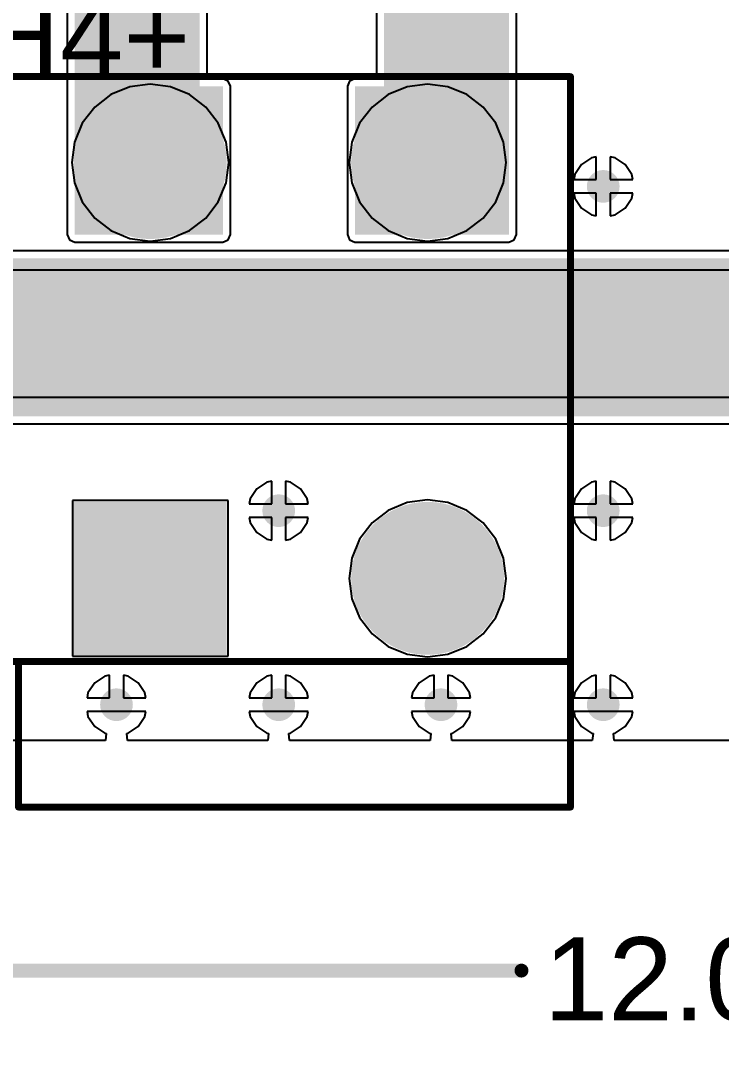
# Model space of a CAD drawing. Header units: millimetres. Extents: x -0.26 to 4.68, y -0.29 to 2.93.
# Drawn here: x 1.587 to 2.092, y -0.286 to 0.453 of the extents above; entities that cross this region are included whole.
import ezdxf

# ---------------------------------------------------------------- set-up
doc = ezdxf.new("R2010")
doc.units = ezdxf.units.MM
doc.header["$MEASUREMENT"] = 0
for name, color, linetype in [('BottomLayer', 5, 'Continuous'), ('BottomSolder', 6, 'Continuous'), ('Mechanical1', 6, 'Continuous'), ('MultiLayer', 9, 'Continuous'), ('PadHoleLayer', 156, 'Continuous'), ('TopLayer', 1, 'Continuous'), ('TopOverlay', 2, 'Continuous'), ('TopSolder', 216, 'Continuous'), ('ViaHoleLayer', 16, 'Continuous')]:
    doc.layers.add(name, color=color, linetype=linetype)
doc.styles.add('Arial', font='arial.ttf', dxfattribs={"height": 0.2})

# ---------------------------------------------------------------- blocks, each defined once
blk = doc.blocks.new('HA0200500000G_9')
at = {"layer": 'BottomLayer'}
h = blk.add_hatch(color=5, dxfattribs=at)
edge = h.paths.add_edge_path()
edge.add_arc((-0.1, 0.15), 0.05118, 0, 360)
h = blk.add_hatch(color=5, dxfattribs=at)
edge = h.paths.add_edge_path()
edge.add_arc((0.1, 0.15), 0.05118, 0, 360)
blk.add_hatch(color=5, dxfattribs=at).paths.add_polyline_path([(-0.15118, -0.09882), (-0.04882, -0.09882), (-0.04882, -0.20118), (-0.15118, -0.20118)])
h = blk.add_hatch(color=5, dxfattribs=at)
edge = h.paths.add_edge_path()
edge.add_arc((0.1, -0.15), 0.05118, 0, 360)
at = {"layer": 'BottomSolder'}
h = blk.add_hatch(color=6, dxfattribs=at)
edge = h.paths.add_edge_path()
edge.add_arc((-0.1, 0.15), 0.05518, 0, 360)
h = blk.add_hatch(color=6, dxfattribs=at)
edge = h.paths.add_edge_path()
edge.add_arc((0.1, 0.15), 0.05518, 0, 360)
blk.add_hatch(color=6, dxfattribs=at).paths.add_polyline_path([(-0.15518, -0.09482), (-0.04482, -0.09482), (-0.04482, -0.20518), (-0.15518, -0.20518)])
h = blk.add_hatch(color=6, dxfattribs=at)
edge = h.paths.add_edge_path()
edge.add_arc((0.1, -0.15), 0.05518, 0, 360)
at = {"layer": 'MultiLayer'}
h = blk.add_hatch(color=9, dxfattribs=at)
edge = h.paths.add_edge_path()
edge.add_arc((-0.1, 0.15), 0.05118, 0, 360)
h = blk.add_hatch(color=9, dxfattribs=at)
edge = h.paths.add_edge_path()
edge.add_arc((0.1, 0.15), 0.05118, 0, 360)
blk.add_hatch(color=9, dxfattribs=at).paths.add_polyline_path([(-0.15118, -0.09882), (-0.04882, -0.09882), (-0.04882, -0.20118), (-0.15118, -0.20118)])
h = blk.add_hatch(color=9, dxfattribs=at)
edge = h.paths.add_edge_path()
edge.add_arc((0.1, -0.15), 0.05118, 0, 360)
at = {"layer": 'PadHoleLayer'}
h = blk.add_hatch(color=156, dxfattribs=at)
edge = h.paths.add_edge_path()
edge.add_arc((-0.1, 0.15), 0.02559, 0, 360)
h = blk.add_hatch(color=156, dxfattribs=at)
edge = h.paths.add_edge_path()
edge.add_arc((0.1, 0.15), 0.02559, 0, 360)
h = blk.add_hatch(color=156, dxfattribs=at)
edge = h.paths.add_edge_path()
edge.add_arc((-0.1, -0.15), 0.02559, 0, 360)
h = blk.add_hatch(color=156, dxfattribs=at)
edge = h.paths.add_edge_path()
edge.add_arc((0.1, -0.15), 0.02559, 0, 360)
at = {"layer": 'TopLayer'}
h = blk.add_hatch(color=1, dxfattribs=at)
edge = h.paths.add_edge_path()
edge.add_arc((-0.1, 0.15), 0.05118, 0, 360)
h = blk.add_hatch(color=1, dxfattribs=at)
edge = h.paths.add_edge_path()
edge.add_arc((0.1, 0.15), 0.05118, 0, 360)
blk.add_hatch(color=1, dxfattribs=at).paths.add_polyline_path([(-0.15118, -0.09882), (-0.04882, -0.09882), (-0.04882, -0.20118), (-0.15118, -0.20118)])
h = blk.add_hatch(color=1, dxfattribs=at)
edge = h.paths.add_edge_path()
edge.add_arc((0.1, -0.15), 0.05118, 0, 360)
at = {"layer": 'TopSolder'}
h = blk.add_hatch(color=216, dxfattribs=at)
edge = h.paths.add_edge_path()
edge.add_arc((-0.1, 0.15), 0.05518, 0, 360)
h = blk.add_hatch(color=216, dxfattribs=at)
edge = h.paths.add_edge_path()
edge.add_arc((0.1, 0.15), 0.05518, 0, 360)
blk.add_hatch(color=216, dxfattribs=at).paths.add_polyline_path([(-0.15518, -0.09482), (-0.04482, -0.09482), (-0.04482, -0.20518), (-0.15518, -0.20518)])
h = blk.add_hatch(color=216, dxfattribs=at)
edge = h.paths.add_edge_path()
edge.add_arc((0.1, -0.15), 0.05518, 0, 360)
at = {"layer": 'TopOverlay', "const_width": 0.005}
for points in [[(-0.301, 0.212), (0.203, 0.212)], [(-0.301, -0.21), (-0.301, 0.212)], [(0.203, -0.315), (0.203, 0.212)], [(-0.301, -0.21), (-0.195, -0.21)], [(-0.195, -0.21), (0.203, -0.21)], [(-0.195, -0.315), (-0.195, -0.21)], [(-0.195, -0.315), (0.203, -0.315)]]:
    blk.add_lwpolyline(points, dxfattribs=at)
at = {"layer": 'TopOverlay', "const_width": 0.0025}
for points in [[(-0.30225, 0.212, 1), (-0.29975, 0.212, 1)], [(-0.30225, 0.212, 1), (-0.29975, 0.212, 1)], [(0.20175, 0.212, 1), (0.20425, 0.212, 1)], [(0.20175, 0.212, 1), (0.20425, 0.212, 1)], [(-0.30225, -0.21, 1), (-0.29975, -0.21, 1)], [(-0.30225, -0.21, 1), (-0.29975, -0.21, 1)], [(-0.19625, -0.21, 1), (-0.19375, -0.21, 1)], [(-0.19625, -0.21, 1), (-0.19375, -0.21, 1)], [(-0.19625, -0.21, 1), (-0.19375, -0.21, 1)], [(0.20175, -0.21, 1), (0.20425, -0.21, 1)], [(-0.19625, -0.315, 1), (-0.19375, -0.315, 1)], [(-0.19625, -0.315, 1), (-0.19375, -0.315, 1)], [(0.20175, -0.315, 1), (0.20425, -0.315, 1)], [(0.20175, -0.315, 1), (0.20425, -0.315, 1)]]:
    blk.add_lwpolyline(points, format="xyb", close=True, dxfattribs=at)

msp = doc.modelspace()

# ---------------------------------------------------------------- hatches: boundary and pattern name
at = {"layer": 'BottomLayer'}
h = msp.add_hatch(color=5, dxfattribs=at)
edge = h.paths.add_edge_path()
edge.add_arc((2.00705, 0.33377), 0.01181, 0, 360)
h = msp.add_hatch(color=5, dxfattribs=at)
edge = h.paths.add_edge_path()
edge.add_arc((1.77305, 0.09977), 0.01181, 0, 360)
h = msp.add_hatch(color=5, dxfattribs=at)
edge = h.paths.add_edge_path()
edge.add_arc((2.00705, 0.09977), 0.01181, 0, 360)
h = msp.add_hatch(color=5, dxfattribs=at)
edge = h.paths.add_edge_path()
edge.add_arc((1.65605, -0.04023), 0.01181, 0, 360)
h = msp.add_hatch(color=5, dxfattribs=at)
edge = h.paths.add_edge_path()
edge.add_arc((1.77305, -0.04023), 0.01181, 0, 360)
h = msp.add_hatch(color=5, dxfattribs=at)
edge = h.paths.add_edge_path()
edge.add_arc((1.89005, -0.04023), 0.01181, 0, 360)
h = msp.add_hatch(color=5, dxfattribs=at)
edge = h.paths.add_edge_path()
edge.add_arc((2.00705, -0.04023), 0.01181, 0, 360)
at = {"layer": 'BottomSolder'}
h = msp.add_hatch(color=6, dxfattribs=at)
edge = h.paths.add_edge_path()
edge.add_arc((2.00705, 0.33377), 0.00591, 0, 360)
h = msp.add_hatch(color=6, dxfattribs=at)
edge = h.paths.add_edge_path()
edge.add_arc((1.77305, 0.09977), 0.00591, 0, 360)
h = msp.add_hatch(color=6, dxfattribs=at)
edge = h.paths.add_edge_path()
edge.add_arc((2.00705, 0.09977), 0.00591, 0, 360)
h = msp.add_hatch(color=6, dxfattribs=at)
edge = h.paths.add_edge_path()
edge.add_arc((1.65605, -0.04023), 0.00591, 0, 360)
h = msp.add_hatch(color=6, dxfattribs=at)
edge = h.paths.add_edge_path()
edge.add_arc((1.77305, -0.04023), 0.00591, 0, 360)
h = msp.add_hatch(color=6, dxfattribs=at)
edge = h.paths.add_edge_path()
edge.add_arc((1.89005, -0.04023), 0.00591, 0, 360)
h = msp.add_hatch(color=6, dxfattribs=at)
edge = h.paths.add_edge_path()
edge.add_arc((2.00705, -0.04023), 0.00591, 0, 360)
at = {"layer": 'TopLayer'}
for points in [[(1.71602, 0.54695), (1.62602, 0.54695), (1.62602, 0.29895), (1.71602, 0.29895)], [(1.84902, 0.29895), (1.93902, 0.29895), (1.93902, 0.54695), (1.84902, 0.54695)], [(1.73282, 0.40595), (1.70782, 0.40595), (1.70782, 0.29895), (1.73282, 0.29895)], [(1.82802, 0.29895), (1.85302, 0.29895), (1.85302, 0.40595), (1.82802, 0.40595)]]:
    msp.add_hatch(color=1, dxfattribs=at).paths.add_polyline_path(points)
h = msp.add_hatch(color=1, dxfattribs=at)
edge = h.paths.add_edge_path()
edge.add_arc((2.00705, 0.33377), 0.01181, 0, 360)
h = msp.add_hatch(color=1, dxfattribs=at)
edge = h.paths.add_edge_path()
edge.add_arc((1.77305, 0.09977), 0.01181, 0, 360)
h = msp.add_hatch(color=1, dxfattribs=at)
edge = h.paths.add_edge_path()
edge.add_arc((2.00705, 0.09977), 0.01181, 0, 360)
h = msp.add_hatch(color=1, dxfattribs=at)
edge = h.paths.add_edge_path()
edge.add_arc((1.65605, -0.04023), 0.01181, 0, 360)
h = msp.add_hatch(color=1, dxfattribs=at)
edge = h.paths.add_edge_path()
edge.add_arc((1.77305, -0.04023), 0.01181, 0, 360)
h = msp.add_hatch(color=1, dxfattribs=at)
edge = h.paths.add_edge_path()
edge.add_arc((1.89005, -0.04023), 0.01181, 0, 360)
h = msp.add_hatch(color=1, dxfattribs=at)
edge = h.paths.add_edge_path()
edge.add_arc((2.00705, -0.04023), 0.01181, 0, 360)
at = {"layer": 'TopSolder'}
h = msp.add_hatch(color=216, dxfattribs=at)
edge = h.paths.add_edge_path()
edge.add_arc((2.00705, 0.33377), 0.00591, 0, 360)
h = msp.add_hatch(color=216, dxfattribs=at)
edge = h.paths.add_edge_path()
edge.add_arc((1.77305, 0.09977), 0.00591, 0, 360)
h = msp.add_hatch(color=216, dxfattribs=at)
edge = h.paths.add_edge_path()
edge.add_arc((2.00705, 0.09977), 0.00591, 0, 360)
h = msp.add_hatch(color=216, dxfattribs=at)
edge = h.paths.add_edge_path()
edge.add_arc((1.65605, -0.04023), 0.00591, 0, 360)
h = msp.add_hatch(color=216, dxfattribs=at)
edge = h.paths.add_edge_path()
edge.add_arc((1.77305, -0.04023), 0.00591, 0, 360)
h = msp.add_hatch(color=216, dxfattribs=at)
edge = h.paths.add_edge_path()
edge.add_arc((1.89005, -0.04023), 0.00591, 0, 360)
h = msp.add_hatch(color=216, dxfattribs=at)
edge = h.paths.add_edge_path()
edge.add_arc((2.00705, -0.04023), 0.00591, 0, 360)
at = {"layer": 'ViaHoleLayer'}
h = msp.add_hatch(color=16, dxfattribs=at)
edge = h.paths.add_edge_path()
edge.add_arc((2.00705, 0.33377), 0.00591, 0, 360)
h = msp.add_hatch(color=16, dxfattribs=at)
edge = h.paths.add_edge_path()
edge.add_arc((1.77305, 0.09977), 0.00591, 0, 360)
h = msp.add_hatch(color=16, dxfattribs=at)
edge = h.paths.add_edge_path()
edge.add_arc((2.00705, 0.09977), 0.00591, 0, 360)
h = msp.add_hatch(color=16, dxfattribs=at)
edge = h.paths.add_edge_path()
edge.add_arc((1.65605, -0.04023), 0.00591, 0, 360)
h = msp.add_hatch(color=16, dxfattribs=at)
edge = h.paths.add_edge_path()
edge.add_arc((1.77305, -0.04023), 0.00591, 0, 360)
h = msp.add_hatch(color=16, dxfattribs=at)
edge = h.paths.add_edge_path()
edge.add_arc((1.89005, -0.04023), 0.00591, 0, 360)
h = msp.add_hatch(color=16, dxfattribs=at)
edge = h.paths.add_edge_path()
edge.add_arc((2.00705, -0.04023), 0.00591, 0, 360)

# ---------------------------------------------------------------- linework, layer by layer
at = {"layer": 'BottomLayer'}
for p, q in [((1.68042, 0.40761), (1.66576, 0.40568)), ((1.69509, 0.40568), (1.68042, 0.40761)), ((1.88042, 0.40761), (1.86576, 0.40568)), ((1.89509, 0.40568), (1.88042, 0.40761)), ((1.65209, 0.40002), (1.64035, 0.39102)), ((1.66576, 0.40568), (1.65209, 0.40002)), ((1.70876, 0.40002), (1.69509, 0.40568)), ((1.72049, 0.39102), (1.70876, 0.40002)), ((1.85209, 0.40002), (1.84035, 0.39102)), ((1.86576, 0.40568), (1.85209, 0.40002)), ((1.90876, 0.40002), (1.89509, 0.40568)), ((1.92049, 0.39102), (1.90876, 0.40002)), ((1.64035, 0.39102), (1.63135, 0.37928)), ((1.7295, 0.37928), (1.72049, 0.39102)), ((1.84035, 0.39102), (1.83135, 0.37928)), ((1.9295, 0.37928), (1.92049, 0.39102)), ((1.63135, 0.37928), (1.62569, 0.36561)), ((1.73516, 0.36561), (1.7295, 0.37928)), ((1.83135, 0.37928), (1.82569, 0.36561)), ((1.93516, 0.36561), (1.9295, 0.37928)), ((1.62569, 0.36561), (1.62376, 0.35095)), ((1.73709, 0.35095), (1.73516, 0.36561)), ((1.82569, 0.36561), (1.82376, 0.35095)), ((1.93709, 0.35095), (1.93516, 0.36561)), ((2.00205, 0.35501), (1.99854, 0.35432)), ((2.00205, 0.33877), (2.00205, 0.35501)), ((2.01556, 0.35432), (2.01205, 0.35501)), ((2.01205, 0.35501), (2.01205, 0.33877)), ((1.62376, 0.35095), (1.62569, 0.33628)), ((1.73516, 0.33628), (1.73709, 0.35095)), ((1.82376, 0.35095), (1.82569, 0.33628)), ((1.93516, 0.33628), (1.93709, 0.35095)), ((1.99133, 0.3495), (1.98651, 0.34228)), ((1.99854, 0.35432), (1.99133, 0.3495)), ((2.02278, 0.3495), (2.01556, 0.35432)), ((2.0276, 0.34228), (2.02278, 0.3495)), ((1.98651, 0.34228), (1.98581, 0.33877)), ((2.0283, 0.33877), (2.0276, 0.34228)), ((1.62569, 0.33628), (1.63135, 0.32262)), ((1.7295, 0.32262), (1.73516, 0.33628)), ((1.82569, 0.33628), (1.83135, 0.32262)), ((1.9295, 0.32262), (1.93516, 0.33628)), ((1.98581, 0.33877), (2.00205, 0.33877)), ((2.01205, 0.33877), (2.0283, 0.33877)), ((2.00205, 0.32877), (1.98581, 0.32877)), ((1.98581, 0.32877), (1.98651, 0.32526)), ((2.00205, 0.31253), (2.00205, 0.32877)), ((2.0283, 0.32877), (2.01205, 0.32877)), ((2.01205, 0.32877), (2.01205, 0.31253)), ((2.0276, 0.32526), (2.0283, 0.32877)), ((1.63135, 0.32262), (1.64035, 0.31088)), ((1.72049, 0.31088), (1.7295, 0.32262)), ((1.83135, 0.32262), (1.84035, 0.31088)), ((1.92049, 0.31088), (1.9295, 0.32262)), ((1.98651, 0.32526), (1.99133, 0.31805)), ((1.99133, 0.31805), (1.99854, 0.31323)), ((2.01556, 0.31323), (2.02278, 0.31805)), ((2.02278, 0.31805), (2.0276, 0.32526)), ((1.64035, 0.31088), (1.65209, 0.30187)), ((1.70876, 0.30187), (1.72049, 0.31088)), ((1.84035, 0.31088), (1.85209, 0.30187)), ((1.90876, 0.30187), (1.92049, 0.31088)), ((1.99854, 0.31323), (2.00205, 0.31253)), ((2.01205, 0.31253), (2.01556, 0.31323)), ((1.65209, 0.30187), (1.66576, 0.29621)), ((1.66576, 0.29621), (1.68042, 0.29428)), ((1.68042, 0.29428), (1.69509, 0.29621)), ((1.69509, 0.29621), (1.70876, 0.30187)), ((1.85209, 0.30187), (1.86576, 0.29621)), ((1.86576, 0.29621), (1.88042, 0.29428)), ((1.88042, 0.29428), (1.89509, 0.29621)), ((1.89509, 0.29621), (1.90876, 0.30187)), ((3.19633, 0.2872), (1.33511, 0.2872)), ((0.97382, 0.18169), (3.31382, 0.18169)), ((1.76454, 0.12032), (1.75733, 0.1155)), ((1.76805, 0.12101), (1.76454, 0.12032)), ((1.76805, 0.10477), (1.76805, 0.12101)), ((1.78156, 0.12032), (1.77805, 0.12101)), ((1.77805, 0.12101), (1.77805, 0.10477)), ((1.78878, 0.1155), (1.78156, 0.12032)), ((1.99854, 0.12032), (1.99133, 0.1155)), ((2.00205, 0.12101), (1.99854, 0.12032)), ((2.00205, 0.10477), (2.00205, 0.12101)), ((2.01556, 0.12032), (2.01205, 0.12101)), ((2.01205, 0.12101), (2.01205, 0.10477)), ((2.02278, 0.1155), (2.01556, 0.12032)), ((1.75733, 0.1155), (1.75251, 0.10828)), ((1.7936, 0.10828), (1.78878, 0.1155)), ((1.99133, 0.1155), (1.98651, 0.10828)), ((2.0276, 0.10828), (2.02278, 0.1155)), ((1.7366, 0.10713), (1.62424, 0.10713)), ((1.62424, 0.10713), (1.62424, -0.00523)), ((1.7366, -0.00523), (1.7366, 0.10713)), ((1.75251, 0.10828), (1.75181, 0.10477)), ((1.75181, 0.10477), (1.76805, 0.10477)), ((1.77805, 0.10477), (1.7943, 0.10477)), ((1.7943, 0.10477), (1.7936, 0.10828)), ((1.86576, 0.10568), (1.85209, 0.10002)), ((1.88042, 0.10761), (1.86576, 0.10568)), ((1.89509, 0.10568), (1.88042, 0.10761)), ((1.90876, 0.10002), (1.89509, 0.10568)), ((1.98651, 0.10828), (1.98581, 0.10477)), ((1.98581, 0.10477), (2.00205, 0.10477)), ((2.01205, 0.10477), (2.0283, 0.10477)), ((2.0283, 0.10477), (2.0276, 0.10828)), ((1.85209, 0.10002), (1.84035, 0.09102)), ((1.92049, 0.09102), (1.90876, 0.10002)), ((1.76805, 0.09477), (1.75181, 0.09477)), ((1.75181, 0.09477), (1.75251, 0.09126)), ((1.75251, 0.09126), (1.75733, 0.08405)), ((1.76805, 0.07853), (1.76805, 0.09477)), ((1.7943, 0.09477), (1.77805, 0.09477)), ((1.77805, 0.09477), (1.77805, 0.07853)), ((1.78878, 0.08405), (1.7936, 0.09126)), ((1.7936, 0.09126), (1.7943, 0.09477)), ((1.84035, 0.09102), (1.83135, 0.07928)), ((1.9295, 0.07928), (1.92049, 0.09102)), ((2.00205, 0.09477), (1.98581, 0.09477)), ((1.98581, 0.09477), (1.98651, 0.09126)), ((1.98651, 0.09126), (1.99133, 0.08405)), ((2.00205, 0.07853), (2.00205, 0.09477)), ((2.0283, 0.09477), (2.01205, 0.09477)), ((2.01205, 0.09477), (2.01205, 0.07853)), ((2.02278, 0.08405), (2.0276, 0.09126)), ((2.0276, 0.09126), (2.0283, 0.09477)), ((1.75733, 0.08405), (1.76454, 0.07923)), ((1.78156, 0.07923), (1.78878, 0.08405)), ((1.99133, 0.08405), (1.99854, 0.07923)), ((2.01556, 0.07923), (2.02278, 0.08405)), ((1.76454, 0.07923), (1.76805, 0.07853)), ((1.77805, 0.07853), (1.78156, 0.07923)), ((1.83135, 0.07928), (1.82569, 0.06561)), ((1.93516, 0.06561), (1.9295, 0.07928)), ((1.99854, 0.07923), (2.00205, 0.07853)), ((2.01205, 0.07853), (2.01556, 0.07923)), ((1.82569, 0.06561), (1.82376, 0.05095)), ((1.93709, 0.05095), (1.93516, 0.06561)), ((1.82376, 0.05095), (1.82569, 0.03628)), ((1.93516, 0.03628), (1.93709, 0.05095)), ((1.82569, 0.03628), (1.83135, 0.02262)), ((1.9295, 0.02262), (1.93516, 0.03628)), ((1.83135, 0.02262), (1.84035, 0.01088)), ((1.92049, 0.01088), (1.9295, 0.02262)), ((1.84035, 0.01088), (1.85209, 0.00187)), ((1.90876, 0.00187), (1.92049, 0.01088)), ((1.85209, 0.00187), (1.86576, -0.00379)), ((1.89509, -0.00379), (1.90876, 0.00187)), ((1.62424, -0.00523), (1.7366, -0.00523)), ((1.86576, -0.00379), (1.88042, -0.00572)), ((1.88042, -0.00572), (1.89509, -0.00379)), ((1.64754, -0.01968), (1.64033, -0.0245)), ((1.65105, -0.01899), (1.64754, -0.01968)), ((1.65105, -0.03523), (1.65105, -0.01899)), ((1.66456, -0.01968), (1.66105, -0.01899)), ((1.66105, -0.01899), (1.66105, -0.03523)), ((1.67178, -0.0245), (1.66456, -0.01968)), ((1.76454, -0.01968), (1.75733, -0.0245)), ((1.76805, -0.01899), (1.76454, -0.01968)), ((1.76805, -0.03523), (1.76805, -0.01899)), ((1.78156, -0.01968), (1.77805, -0.01899)), ((1.77805, -0.01899), (1.77805, -0.03523)), ((1.78878, -0.0245), (1.78156, -0.01968)), ((1.88154, -0.01968), (1.87433, -0.0245)), ((1.88505, -0.01899), (1.88154, -0.01968)), ((1.88505, -0.03523), (1.88505, -0.01899)), ((1.89856, -0.01968), (1.89505, -0.01899)), ((1.89505, -0.01899), (1.89505, -0.03523)), ((1.90578, -0.0245), (1.89856, -0.01968)), ((1.99854, -0.01968), (1.99133, -0.0245)), ((2.00205, -0.01899), (1.99854, -0.01968)), ((2.00205, -0.03523), (2.00205, -0.01899)), ((2.01556, -0.01968), (2.01205, -0.01899)), ((2.01205, -0.01899), (2.01205, -0.03523)), ((2.02278, -0.0245), (2.01556, -0.01968)), ((1.64033, -0.0245), (1.63551, -0.03172)), ((1.6766, -0.03172), (1.67178, -0.0245)), ((1.75733, -0.0245), (1.75251, -0.03172)), ((1.7936, -0.03172), (1.78878, -0.0245)), ((1.87433, -0.0245), (1.86951, -0.03172)), ((1.9106, -0.03172), (1.90578, -0.0245)), ((1.99133, -0.0245), (1.98651, -0.03172)), ((2.0276, -0.03172), (2.02278, -0.0245)), ((1.63551, -0.03172), (1.63481, -0.03523)), ((1.63481, -0.03523), (1.65105, -0.03523)), ((1.66105, -0.03523), (1.6773, -0.03523)), ((1.6773, -0.03523), (1.6766, -0.03172)), ((1.75251, -0.03172), (1.75181, -0.03523)), ((1.75181, -0.03523), (1.76805, -0.03523)), ((1.77805, -0.03523), (1.7943, -0.03523)), ((1.7943, -0.03523), (1.7936, -0.03172)), ((1.86951, -0.03172), (1.86881, -0.03523)), ((1.86881, -0.03523), (1.88505, -0.03523)), ((1.89505, -0.03523), (1.9113, -0.03523)), ((1.9113, -0.03523), (1.9106, -0.03172)), ((1.98651, -0.03172), (1.98581, -0.03523)), ((1.98581, -0.03523), (2.00205, -0.03523)), ((2.01205, -0.03523), (2.0283, -0.03523)), ((2.0283, -0.03523), (2.0276, -0.03172)), ((1.6773, -0.04523), (1.63481, -0.04523)), ((1.63481, -0.04523), (1.63551, -0.04874)), ((1.63551, -0.04874), (1.64033, -0.05595)), ((1.67178, -0.05595), (1.6766, -0.04874)), ((1.6766, -0.04874), (1.6773, -0.04523)), ((1.7943, -0.04523), (1.75181, -0.04523)), ((1.75181, -0.04523), (1.75251, -0.04874)), ((1.75251, -0.04874), (1.75733, -0.05595)), ((1.78878, -0.05595), (1.7936, -0.04874)), ((1.7936, -0.04874), (1.7943, -0.04523)), ((1.9113, -0.04523), (1.86881, -0.04523)), ((1.86881, -0.04523), (1.86951, -0.04874)), ((1.86951, -0.04874), (1.87433, -0.05595)), ((1.90578, -0.05595), (1.9106, -0.04874)), ((1.9106, -0.04874), (1.9113, -0.04523)), ((2.0283, -0.04523), (1.98581, -0.04523)), ((1.98581, -0.04523), (1.98651, -0.04874)), ((1.98651, -0.04874), (1.99133, -0.05595)), ((2.02278, -0.05595), (2.0276, -0.04874)), ((2.0276, -0.04874), (2.0283, -0.04523)), ((1.64033, -0.05595), (1.64754, -0.06077)), ((1.66456, -0.06077), (1.67178, -0.05595)), ((1.75733, -0.05595), (1.76454, -0.06077)), ((1.78156, -0.06077), (1.78878, -0.05595)), ((1.87433, -0.05595), (1.88154, -0.06077)), ((1.89856, -0.06077), (1.90578, -0.05595)), ((1.99133, -0.05595), (1.99854, -0.06077)), ((2.01556, -0.06077), (2.02278, -0.05595)), ((1.64819, -0.066), (1.54692, -0.066)), ((1.64754, -0.06077), (1.64868, -0.061)), ((1.64868, -0.061), (1.64819, -0.066)), ((1.66343, -0.061), (1.66456, -0.06077)), ((1.66392, -0.066), (1.66343, -0.061)), ((1.76519, -0.066), (1.66392, -0.066)), ((1.76454, -0.06077), (1.76568, -0.061)), ((1.76568, -0.061), (1.76519, -0.066)), ((1.78043, -0.061), (1.78156, -0.06077)), ((1.78092, -0.066), (1.78043, -0.061)), ((1.88219, -0.066), (1.78092, -0.066)), ((1.88154, -0.06077), (1.88268, -0.061)), ((1.88268, -0.061), (1.88219, -0.066)), ((1.89743, -0.061), (1.89856, -0.06077)), ((1.89792, -0.066), (1.89743, -0.061)), ((1.99919, -0.066), (1.89792, -0.066)), ((1.99854, -0.06077), (1.99968, -0.061)), ((1.99968, -0.061), (1.99919, -0.066)), ((2.01443, -0.061), (2.01556, -0.06077)), ((2.01492, -0.066), (2.01443, -0.061)), ((2.11619, -0.066), (2.01492, -0.066))]:
    msp.add_line(p, q, dxfattribs=at)
at = {"layer": 'BottomLayer', "const_width": 0.016}
for points in [[(1.32962, 0.27395), (3.20182, 0.27395)], [(1.16057, 0.243), (3.21687, 0.243)], [(0.98376, 0.21895), (3.29795, 0.21895)], [(0.97382, 0.19495), (3.31382, 0.19495)]]:
    msp.add_lwpolyline(points, dxfattribs=at)
at = {"layer": 'Mechanical1', "const_width": 0.01}
msp.add_lwpolyline([(-0.11718, -0.23205), (1.94811, -0.23205)], dxfattribs=at)
at = {"layer": 'Mechanical1', "const_width": 0.005}
msp.add_lwpolyline([(1.94561, -0.23205, 1), (1.95061, -0.23205, 1)], format="xyb", close=True, dxfattribs=at)
at = {"layer": 'TopLayer'}
for p, q in [((1.62061, 0.54695), (1.62061, 0.29895)), ((1.72143, 0.41136), (1.72143, 0.54695)), ((1.84361, 0.54695), (1.84361, 0.41136)), ((1.94443, 0.29895), (1.94443, 0.54695)), ((1.73282, 0.41136), (1.72143, 0.41136)), ((1.73665, 0.40978), (1.73282, 0.41136)), ((1.73823, 0.40595), (1.73665, 0.40978)), ((1.8242, 0.40978), (1.82261, 0.40595)), ((1.82802, 0.41136), (1.8242, 0.40978)), ((1.84361, 0.41136), (1.82802, 0.41136)), ((1.73823, 0.29895), (1.73823, 0.40595)), ((1.82261, 0.40595), (1.82261, 0.29895)), ((2.00205, 0.35501), (1.99854, 0.35432)), ((2.00205, 0.33877), (2.00205, 0.35501)), ((2.01556, 0.35432), (2.01205, 0.35501)), ((2.01205, 0.35501), (2.01205, 0.33877)), ((1.99133, 0.3495), (1.98651, 0.34228)), ((1.99854, 0.35432), (1.99133, 0.3495)), ((2.02278, 0.3495), (2.01556, 0.35432)), ((2.0276, 0.34228), (2.02278, 0.3495)), ((1.98651, 0.34228), (1.98581, 0.33877)), ((2.0283, 0.33877), (2.0276, 0.34228)), ((1.98581, 0.33877), (2.00205, 0.33877)), ((2.01205, 0.33877), (2.0283, 0.33877)), ((2.00205, 0.32877), (1.98581, 0.32877)), ((1.98581, 0.32877), (1.98651, 0.32526)), ((2.00205, 0.31253), (2.00205, 0.32877)), ((2.0283, 0.32877), (2.01205, 0.32877)), ((2.01205, 0.32877), (2.01205, 0.31253)), ((2.0276, 0.32526), (2.0283, 0.32877)), ((1.98651, 0.32526), (1.99133, 0.31805)), ((1.99133, 0.31805), (1.99854, 0.31323)), ((2.01556, 0.31323), (2.02278, 0.31805)), ((2.02278, 0.31805), (2.0276, 0.32526)), ((1.99854, 0.31323), (2.00205, 0.31253)), ((2.01205, 0.31253), (2.01556, 0.31323)), ((1.62061, 0.29895), (1.6222, 0.29512)), ((1.73665, 0.29512), (1.73823, 0.29895)), ((1.82261, 0.29895), (1.8242, 0.29512)), ((1.94285, 0.29512), (1.94443, 0.29895)), ((1.6222, 0.29512), (1.62602, 0.29354)), ((1.62602, 0.29354), (1.73282, 0.29354)), ((1.73282, 0.29354), (1.73665, 0.29512)), ((1.8242, 0.29512), (1.82802, 0.29354)), ((1.82802, 0.29354), (1.93902, 0.29354)), ((1.93902, 0.29354), (1.94285, 0.29512)), ((4.559, 0.27342), (0.5878, 0.27342)), ((0.56482, 0.16247), (4.55982, 0.16247)), ((1.76454, 0.12032), (1.75733, 0.1155)), ((1.76805, 0.12101), (1.76454, 0.12032)), ((1.76805, 0.10477), (1.76805, 0.12101)), ((1.78156, 0.12032), (1.77805, 0.12101)), ((1.77805, 0.12101), (1.77805, 0.10477)), ((1.78878, 0.1155), (1.78156, 0.12032)), ((1.99854, 0.12032), (1.99133, 0.1155)), ((2.00205, 0.12101), (1.99854, 0.12032)), ((2.00205, 0.10477), (2.00205, 0.12101)), ((2.01556, 0.12032), (2.01205, 0.12101)), ((2.01205, 0.12101), (2.01205, 0.10477)), ((2.02278, 0.1155), (2.01556, 0.12032)), ((1.75733, 0.1155), (1.75251, 0.10828)), ((1.7936, 0.10828), (1.78878, 0.1155)), ((1.99133, 0.1155), (1.98651, 0.10828)), ((2.0276, 0.10828), (2.02278, 0.1155)), ((1.7366, 0.10713), (1.62424, 0.10713)), ((1.62424, 0.10713), (1.62424, -0.00523)), ((1.7366, -0.00523), (1.7366, 0.10713)), ((1.75251, 0.10828), (1.75181, 0.10477)), ((1.75181, 0.10477), (1.76805, 0.10477)), ((1.77805, 0.10477), (1.7943, 0.10477)), ((1.7943, 0.10477), (1.7936, 0.10828)), ((1.86576, 0.10568), (1.85209, 0.10002)), ((1.88042, 0.10761), (1.86576, 0.10568)), ((1.89509, 0.10568), (1.88042, 0.10761)), ((1.90876, 0.10002), (1.89509, 0.10568)), ((1.98651, 0.10828), (1.98581, 0.10477)), ((1.98581, 0.10477), (2.00205, 0.10477)), ((2.01205, 0.10477), (2.0283, 0.10477)), ((2.0283, 0.10477), (2.0276, 0.10828)), ((1.85209, 0.10002), (1.84035, 0.09102)), ((1.92049, 0.09102), (1.90876, 0.10002)), ((1.76805, 0.09477), (1.75181, 0.09477)), ((1.75181, 0.09477), (1.75251, 0.09126)), ((1.75251, 0.09126), (1.75733, 0.08405)), ((1.76805, 0.07853), (1.76805, 0.09477)), ((1.7943, 0.09477), (1.77805, 0.09477)), ((1.77805, 0.09477), (1.77805, 0.07853)), ((1.78878, 0.08405), (1.7936, 0.09126)), ((1.7936, 0.09126), (1.7943, 0.09477)), ((1.84035, 0.09102), (1.83135, 0.07928)), ((1.9295, 0.07928), (1.92049, 0.09102)), ((2.00205, 0.09477), (1.98581, 0.09477)), ((1.98581, 0.09477), (1.98651, 0.09126)), ((1.98651, 0.09126), (1.99133, 0.08405)), ((2.00205, 0.07853), (2.00205, 0.09477)), ((2.0283, 0.09477), (2.01205, 0.09477)), ((2.01205, 0.09477), (2.01205, 0.07853)), ((2.02278, 0.08405), (2.0276, 0.09126)), ((2.0276, 0.09126), (2.0283, 0.09477)), ((1.75733, 0.08405), (1.76454, 0.07923)), ((1.78156, 0.07923), (1.78878, 0.08405)), ((1.99133, 0.08405), (1.99854, 0.07923)), ((2.01556, 0.07923), (2.02278, 0.08405)), ((1.76454, 0.07923), (1.76805, 0.07853)), ((1.77805, 0.07853), (1.78156, 0.07923)), ((1.83135, 0.07928), (1.82569, 0.06561)), ((1.93516, 0.06561), (1.9295, 0.07928)), ((1.99854, 0.07923), (2.00205, 0.07853)), ((2.01205, 0.07853), (2.01556, 0.07923)), ((1.82569, 0.06561), (1.82376, 0.05095)), ((1.93709, 0.05095), (1.93516, 0.06561)), ((1.82376, 0.05095), (1.82569, 0.03628)), ((1.93516, 0.03628), (1.93709, 0.05095)), ((1.82569, 0.03628), (1.83135, 0.02262)), ((1.9295, 0.02262), (1.93516, 0.03628)), ((1.83135, 0.02262), (1.84035, 0.01088)), ((1.92049, 0.01088), (1.9295, 0.02262)), ((1.84035, 0.01088), (1.85209, 0.00187)), ((1.90876, 0.00187), (1.92049, 0.01088)), ((1.85209, 0.00187), (1.86576, -0.00379)), ((1.89509, -0.00379), (1.90876, 0.00187)), ((1.62424, -0.00523), (1.7366, -0.00523)), ((1.86576, -0.00379), (1.88042, -0.00572)), ((1.88042, -0.00572), (1.89509, -0.00379)), ((1.64754, -0.01968), (1.64033, -0.0245)), ((1.65105, -0.01899), (1.64754, -0.01968)), ((1.65105, -0.03523), (1.65105, -0.01899)), ((1.66456, -0.01968), (1.66105, -0.01899)), ((1.66105, -0.01899), (1.66105, -0.03523)), ((1.67178, -0.0245), (1.66456, -0.01968)), ((1.76454, -0.01968), (1.75733, -0.0245)), ((1.76805, -0.01899), (1.76454, -0.01968)), ((1.76805, -0.03523), (1.76805, -0.01899)), ((1.78156, -0.01968), (1.77805, -0.01899)), ((1.77805, -0.01899), (1.77805, -0.03523)), ((1.78878, -0.0245), (1.78156, -0.01968)), ((1.88154, -0.01968), (1.87433, -0.0245)), ((1.88505, -0.01899), (1.88154, -0.01968)), ((1.88505, -0.03523), (1.88505, -0.01899)), ((1.89856, -0.01968), (1.89505, -0.01899)), ((1.89505, -0.01899), (1.89505, -0.03523)), ((1.90578, -0.0245), (1.89856, -0.01968)), ((1.99854, -0.01968), (1.99133, -0.0245)), ((2.00205, -0.01899), (1.99854, -0.01968)), ((2.00205, -0.03523), (2.00205, -0.01899)), ((2.01556, -0.01968), (2.01205, -0.01899)), ((2.01205, -0.01899), (2.01205, -0.03523)), ((2.02278, -0.0245), (2.01556, -0.01968)), ((1.64033, -0.0245), (1.63551, -0.03172)), ((1.6766, -0.03172), (1.67178, -0.0245)), ((1.75733, -0.0245), (1.75251, -0.03172)), ((1.7936, -0.03172), (1.78878, -0.0245)), ((1.87433, -0.0245), (1.86951, -0.03172)), ((1.9106, -0.03172), (1.90578, -0.0245)), ((1.99133, -0.0245), (1.98651, -0.03172)), ((2.0276, -0.03172), (2.02278, -0.0245)), ((1.63551, -0.03172), (1.63481, -0.03523)), ((1.63481, -0.03523), (1.65105, -0.03523)), ((1.66105, -0.03523), (1.6773, -0.03523)), ((1.6773, -0.03523), (1.6766, -0.03172)), ((1.75251, -0.03172), (1.75181, -0.03523)), ((1.75181, -0.03523), (1.76805, -0.03523)), ((1.77805, -0.03523), (1.7943, -0.03523)), ((1.7943, -0.03523), (1.7936, -0.03172)), ((1.86951, -0.03172), (1.86881, -0.03523)), ((1.86881, -0.03523), (1.88505, -0.03523)), ((1.89505, -0.03523), (1.9113, -0.03523)), ((1.9113, -0.03523), (1.9106, -0.03172)), ((1.98651, -0.03172), (1.98581, -0.03523)), ((1.98581, -0.03523), (2.00205, -0.03523)), ((2.01205, -0.03523), (2.0283, -0.03523)), ((2.0283, -0.03523), (2.0276, -0.03172)), ((1.6773, -0.04523), (1.63481, -0.04523)), ((1.63481, -0.04523), (1.63551, -0.04874)), ((1.63551, -0.04874), (1.64033, -0.05595)), ((1.67178, -0.05595), (1.6766, -0.04874)), ((1.6766, -0.04874), (1.6773, -0.04523)), ((1.7943, -0.04523), (1.75181, -0.04523)), ((1.75181, -0.04523), (1.75251, -0.04874)), ((1.75251, -0.04874), (1.75733, -0.05595)), ((1.78878, -0.05595), (1.7936, -0.04874)), ((1.7936, -0.04874), (1.7943, -0.04523)), ((1.9113, -0.04523), (1.86881, -0.04523)), ((1.86881, -0.04523), (1.86951, -0.04874)), ((1.86951, -0.04874), (1.87433, -0.05595)), ((1.90578, -0.05595), (1.9106, -0.04874)), ((1.9106, -0.04874), (1.9113, -0.04523)), ((2.0283, -0.04523), (1.98581, -0.04523)), ((1.98581, -0.04523), (1.98651, -0.04874)), ((1.98651, -0.04874), (1.99133, -0.05595)), ((2.02278, -0.05595), (2.0276, -0.04874)), ((2.0276, -0.04874), (2.0283, -0.04523)), ((1.64033, -0.05595), (1.64754, -0.06077)), ((1.66456, -0.06077), (1.67178, -0.05595)), ((1.75733, -0.05595), (1.76454, -0.06077)), ((1.78156, -0.06077), (1.78878, -0.05595)), ((1.87433, -0.05595), (1.88154, -0.06077)), ((1.89856, -0.06077), (1.90578, -0.05595)), ((1.99133, -0.05595), (1.99854, -0.06077)), ((2.01556, -0.06077), (2.02278, -0.05595)), ((1.64819, -0.066), (1.54692, -0.066)), ((1.64754, -0.06077), (1.64868, -0.061)), ((1.64868, -0.061), (1.64819, -0.066)), ((1.66343, -0.061), (1.66456, -0.06077)), ((1.66392, -0.066), (1.66343, -0.061)), ((1.76519, -0.066), (1.66392, -0.066)), ((1.76454, -0.06077), (1.76568, -0.061)), ((1.76568, -0.061), (1.76519, -0.066)), ((1.78043, -0.061), (1.78156, -0.06077)), ((1.78092, -0.066), (1.78043, -0.061)), ((1.88219, -0.066), (1.78092, -0.066)), ((1.88154, -0.06077), (1.88268, -0.061)), ((1.88268, -0.061), (1.88219, -0.066)), ((1.89743, -0.061), (1.89856, -0.06077)), ((1.89792, -0.066), (1.89743, -0.061)), ((1.99919, -0.066), (1.89792, -0.066)), ((1.99854, -0.06077), (1.99968, -0.061)), ((1.99968, -0.061), (1.99919, -0.066)), ((2.01443, -0.061), (2.01556, -0.06077)), ((2.01492, -0.066), (2.01443, -0.061)), ((2.11619, -0.066), (2.01492, -0.066))]:
    msp.add_line(p, q, dxfattribs=at)
for points, const_width in [([(1.68042, 0.35095), (1.68112, 0.35165)], 0.04), ([(1.88042, 0.35095), (1.88062, 0.35115)], 0.04), ([(0.56482, 0.21795), (4.55982, 0.21795)], 0.1)]:
    msp.add_lwpolyline(points, dxfattribs=dict(at, const_width=const_width))
at = {"layer": 'TopLayer', "const_width": 0.02}
for points in [[(1.67042, 0.35095, 1), (1.69042, 0.35095, 1)], [(1.67112, 0.35165, 1), (1.69112, 0.35165, 1)], [(1.87042, 0.35095, 1), (1.89042, 0.35095, 1)], [(1.87062, 0.35115, 1), (1.89062, 0.35115, 1)]]:
    msp.add_lwpolyline(points, format="xyb", close=True, dxfattribs=at)

# ---------------------------------------------------------------- block references
msp.add_blockref('HA0200500000G_9', (1.78042, 0.20095))

# ---------------------------------------------------------------- texts
at = {"layer": 'Mechanical1', "style": 'Arial'}
msp.add_text('12.00 (cm)', height=0.06, dxfattribs=at).set_placement((1.96411, -0.26804))
at = {"layer": 'TopOverlay', "style": 'Arial'}
msp.add_text('-TH4+', height=0.059055, rotation=360, dxfattribs=at).set_placement((1.47782, 0.41195))

doc.saveas('drawing.dxf')
